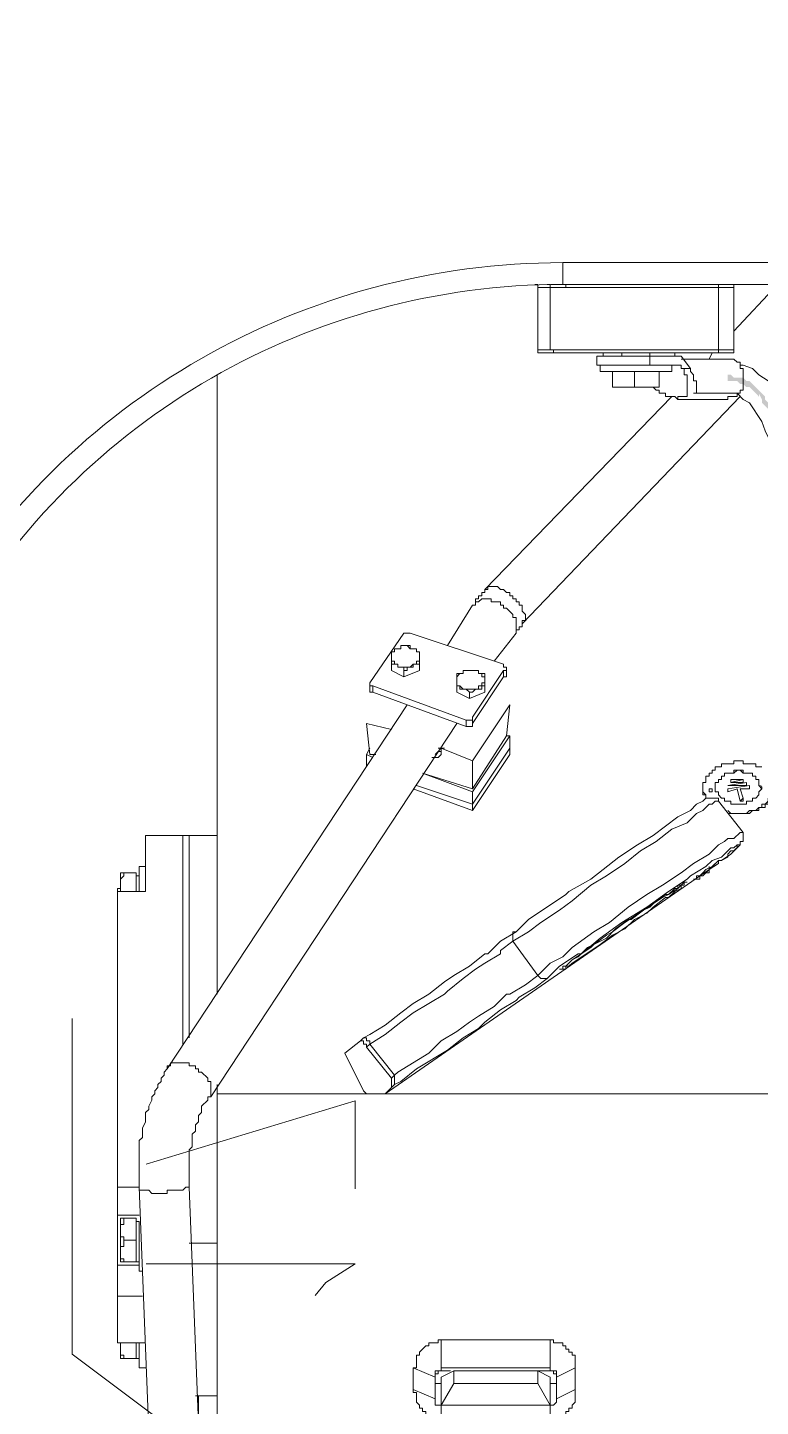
# Model space of a CAD drawing. Header units: millimetres. Extents: x 25083 to 52777, y 24772 to 45779.
# Drawn here: x 49022.2 to 49109.6, y 36173.7 to 36338.2 of the extents above; entities that cross this region are included whole.
import ezdxf

# ---------------------------------------------------------------- set-up
doc = ezdxf.new("R2010")
doc.units = ezdxf.units.MM
doc.layers.add('小车', color=7, linetype='Continuous')
doc.styles.get("Standard").update_dxf_attribs({"font": ''})
doc.styles.add('标准', font='', dxfattribs={"width": 0.667})
doc.styles.get('Standard').set_extended_font_data('SimSun')
doc.styles.get('标准').set_extended_font_data('FangSong_GB2312')
doc.dimstyles.new('15', dxfattribs={"dimtxt": 15, "dimasz": 10, "dimexe": 2, "dimexo": 1, "dimgap": 1, "dimtad": 1, "dimdsep": 46, "dimtxsty": 'Standard', "dimcen": 2.5, "dimadec": 0, "dimazin": 0, "dimtfac": 1, "dimtmove": 2, "dimatfit": 3, "dimfxl": 1, "dimtolj": 1, "dimarcsym": 0})
doc.dimstyles.new('标准', dxfattribs={"dimtxt": 35, "dimasz": 4, "dimexe": 2, "dimexo": 0, "dimtad": 1, "dimdec": 1, "dimzin": 9, "dimdsep": 46, "dimtxsty": '标准', "dimcen": 0, "dimdle": 6, "dimazin": 2, "dimtfac": 1, "dimtdec": 1, "dimtmove": 0, "dimatfit": 3, "dimfxl": 1, "dimtolj": 1, "dimtzin": 0, "dimarcsym": 0})

# ---------------------------------------------------------------- blocks, each defined once
blk = doc.blocks.new('zw$D2F4')
h = blk.add_hatch(color=7)
edge = h.paths.add_edge_path(flags=0)
edge.add_spline(control_points=[(215.76, 415.55), (215.76, 415.55), (216.87, 415.55), (216.87, 415.55), (216.87, 415.55), (217.25, 415.18), (217.25, 415.18), (217.25, 415.18), (217.62, 415.18), (217.62, 415.18), (217.62, 415.18), (217.99, 414.81), (217.99, 414.81), (217.99, 414.81), (218.36, 414.81), (218.36, 414.81), (218.36, 414.81), (219.47, 413.69), (219.47, 413.69), (219.47, 413.69), (219.47, 414.07), (219.47, 414.07), (219.47, 414.07), (219.84, 413.32), (219.84, 413.32), (219.84, 413.32), (219.84, 412.95), (219.84, 412.95), (219.84, 412.95), (219.84, 412.95), (219.84, 412.95), (219.84, 412.95), (220.59, 412.21), (220.59, 412.21), (220.59, 412.21), (220.96, 411.47), (220.96, 411.47), (220.96, 411.47), (221.33, 411.09), (221.33, 411.09), (221.33, 411.09), (221.7, 410.35), (221.7, 410.35), (221.7, 410.35), (221.7, 409.61), (221.7, 409.61), (221.7, 409.61), (222.07, 408.87), (222.07, 408.87), (222.07, 408.87), (222.07, 409.24), (222.07, 409.24), (222.07, 409.24), (222.44, 408.49), (222.44, 408.49), (222.44, 408.49), (222.82, 408.87), (222.82, 408.87), (222.82, 408.87), (222.44, 409.24), (222.44, 409.24), (222.44, 409.24), (222.44, 409.98), (222.44, 409.98), (222.44, 409.98), (222.07, 410.72), (222.07, 410.72), (222.07, 410.72), (221.7, 411.09), (221.7, 411.09), (221.7, 411.09), (220.96, 412.58), (220.96, 412.58), (220.96, 412.58), (220.22, 413.32), (220.22, 413.32), (220.22, 413.32), (220.22, 413.69), (220.22, 413.69), (220.22, 413.69), (218.36, 415.55), (218.36, 415.55), (218.36, 415.55), (217.99, 415.55), (217.99, 415.55), (217.99, 415.55), (217.62, 415.92), (217.62, 415.92), (217.62, 415.92), (216.5, 415.92), (216.5, 415.92), (216.5, 415.92), (216.13, 416.29), (216.13, 416.29), (216.13, 416.29), (215.76, 416.29), (215.76, 416.29), (215.76, 416.29), (215.76, 415.55), (215.76, 415.55), (215.76, 415.55), (215.76, 415.55), (215.76, 415.55)], knot_values=[0, 0, 0, 0, 1, 1, 1, 2, 2, 2, 3, 3, 3, 4, 4, 4, 5, 5, 5, 6, 6, 6, 7, 7, 7, 8, 8, 8, 9, 9, 9, 10, 10, 10, 11, 11, 11, 12, 12, 12, 13, 13, 13, 14, 14, 14, 15, 15, 15, 16, 16, 16, 17, 17, 17, 18, 18, 18, 19, 19, 19, 20, 20, 20, 21, 21, 21, 22, 22, 22, 23, 23, 23, 24, 24, 24, 25, 25, 25, 26, 26, 26, 27, 27, 27, 28, 28, 28, 29, 29, 29, 30, 30, 30, 31, 31, 31, 32, 32, 32, 33, 33, 33, 34, 34, 34, 34], degree=3, periodic=0)
edge = h.paths.add_edge_path(flags=0)
edge.add_spline(control_points=[(223.93, 398.1), (223.93, 398.1), (223.93, 387.7), (223.93, 387.7), (223.93, 387.7), (223.56, 387.33), (223.56, 387.33), (223.56, 387.33), (223.56, 379.53), (223.56, 379.53), (223.56, 379.53), (223.93, 379.53), (223.93, 379.53), (223.93, 379.53), (223.93, 383.61), (223.93, 383.61), (223.93, 383.61), (224.3, 385.1), (224.3, 385.1), (224.3, 385.1), (224.3, 398.1), (224.3, 398.1), (224.3, 398.1), (223.93, 398.1), (223.93, 398.1), (223.93, 398.1), (223.93, 398.1), (223.93, 398.1)], knot_values=[0, 0, 0, 0, 1, 1, 1, 2, 2, 2, 3, 3, 3, 4, 4, 4, 5, 5, 5, 6, 6, 6, 7, 7, 7, 8, 8, 8, 9, 9, 9, 9], degree=3, periodic=0)
at = {"color": 7, "lineweight": 5}
for points in [[(860.07, 429.66), (196.08, 429.66)], [(196.08, 427.06), (196.08, 429.66)], [(192.74, 427.06), (193.11, 427.06), (193.11, 426.69)], [(192.74, 427.06), (193.11, 427.06), (193.11, 426.69)], [(193.11, 421.49), (193.11, 427.06)], [(193.11, 427.06), (193.11, 421.49)], [(194.59, 426.69), (193.11, 426.69)], [(194.59, 426.69), (193.11, 426.69)], [(194.59, 426.69), (194.59, 427.06), (194.22, 427.06)], [(194.59, 426.69), (194.59, 419.26)], [(196.08, 427.06), (860.07, 427.06)], [(196.08, 427.06), (196.45, 427.06), (196.45, 426.69)], [(196.45, 426.69), (216.5, 426.69)], [(214.65, 426.69), (214.65, 427.06), (215.39, 427.06)], [(214.65, 419.26), (214.65, 426.69)], [(221.7, 427.06), (216.5, 421.49)], [(216.5, 426.69), (216.5, 427.06), (216.87, 427.06)], [(216.5, 427.06), (216.5, 421.49)], [(216.5, 427.06), (216.5, 421.49)], [(216.5, 427.06), (216.5, 426.69)], [(193.11, 421.49), (193.11, 419.26)], [(193.11, 421.49), (193.11, 419.26)], [(216.5, 419.26), (216.5, 421.49)], [(216.5, 419.26), (216.5, 421.49)], [(216.5, 419.26), (193.11, 419.26)], [(193.11, 419.26), (193.11, 418.89), (193.48, 418.89)], [(193.48, 418.89), (193.11, 418.89), (193.11, 419.26)], [(215.76, 418.89), (193.48, 418.89)], [(194.59, 419.26), (194.96, 419.26), (194.96, 418.89), (195.33, 418.89)], [(206.48, 418.52), (200.16, 418.52)], [(200.16, 418.52), (200.16, 417.41)], [(200.91, 418.89), (200.91, 418.52)], [(203.13, 418.89), (203.13, 418.52)], [(206.48, 418.89), (206.48, 418.52)], [(206.48, 418.52), (210.19, 418.52)], [(206.48, 418.52), (206.48, 417.41)], [(209.45, 418.89), (209.45, 418.52)], [(210.19, 418.52), (211.3, 417.04)], [(210.19, 418.15), (215.76, 418.15)], [(213.9, 418.89), (213.53, 418.15)], [(214.27, 418.89), (214.65, 418.89), (214.65, 419.26)], [(215.76, 418.89), (216.5, 418.89), (216.5, 419.26)], [(215.76, 418.15), (216.5, 418.15), (216.87, 417.78), (217.25, 417.78), (217.25, 417.41), (217.25, 417.04), (217.62, 417.04), (217.62, 414.44), (217.25, 414.44), (217.25, 414.07)], [(216.5, 419.26), (216.5, 418.89), (216.13, 418.89)], [(154.86, 416.29), (154.86, 342.39)], [(200.16, 417.41), (206.48, 417.41)], [(200.53, 417.41), (200.53, 416.66)], [(209.08, 416.66), (200.53, 416.66)], [(202.02, 416.66), (202.02, 414.81)], [(204.62, 417.41), (209.08, 417.41)], [(204.62, 416.66), (204.62, 414.81)], [(207.59, 414.81), (207.59, 416.66)], [(209.08, 417.41), (210.19, 417.41)], [(210.19, 417.41), (209.08, 417.41)], [(209.08, 417.41), (209.08, 416.66)], [(210.19, 417.04), (210.56, 417.04), (210.56, 416.29), (210.93, 416.29), (210.93, 414.81), (210.93, 414.44), (210.93, 413.69), (209.82, 413.69), (209.82, 413.32)], [(210.19, 417.04), (210.19, 417.41)], [(210.19, 417.04), (211.3, 417.04)], [(211.3, 417.04), (211.3, 416.66), (211.67, 416.29), (211.67, 415.55), (212.05, 415.55), (212.05, 414.81), (212.05, 414.07), (211.67, 414.07)], [(225.41, 379.53), (225.41, 385.84), (225.79, 388.44), (225.79, 399.21), (225.41, 401.81), (225.41, 404.04), (225.04, 405.9), (224.67, 408.12), (223.19, 411.09), (222.82, 412.58), (222.07, 413.69), (221.33, 414.44), (220.59, 415.55), (219.47, 416.29), (218.73, 417.04), (217.62, 417.41), (217.25, 417.41)], [(207.59, 414.81), (202.02, 414.81)], [(203.5, 414.81), (202.02, 414.81)], [(204.62, 414.81), (203.5, 414.81)], [(206.1, 414.81), (204.62, 414.81)], [(207.59, 414.81), (206.1, 414.81)], [(209.82, 413.32), (209.45, 413.69), (208.33, 413.69), (208.33, 414.07), (207.59, 414.07), (207.59, 414.44), (207.22, 414.44), (206.85, 414.81)], [(209.08, 413.69), (186.79, 390.67)], [(217.25, 413.69), (191.25, 386.58)], [(209.82, 413.32), (215.76, 413.32)], [(211.67, 414.07), (217.25, 414.07)], [(217.25, 414.07), (216.87, 414.07), (216.87, 413.69), (215.76, 413.69), (215.76, 413.32)], [(216.87, 414.07), (217.62, 413.32), (218.36, 412.95), (219.84, 410.72), (220.22, 409.61), (220.96, 408.12), (221.33, 406.27), (222.07, 404.04), (222.07, 401.81), (222.44, 399.21), (222.44, 387.33), (222.07, 384.36), (222.07, 379.53)], [(186.79, 390.67), (186.79, 390.3), (186.42, 390.3), (186.42, 389.93), (186.05, 389.93), (186.05, 389.56), (185.68, 389.56), (185.68, 388.81), (185.31, 388.81)], [(187.16, 391.04), (187.16, 390.67), (186.79, 390.67)], [(191.25, 386.58), (191.25, 386.96), (191.62, 386.96), (191.62, 387.7), (191.25, 388.07), (191.25, 388.44), (191.25, 388.81), (190.88, 388.81), (190.88, 389.18), (190.51, 389.18), (190.51, 389.56), (190.14, 389.56), (190.14, 389.93), (189.76, 389.93), (189.76, 390.3), (189.39, 390.3), (189.02, 390.67), (188.65, 390.67), (188.28, 391.04), (187.16, 391.04)], [(185.31, 388.81), (182.34, 383.99)], [(186.05, 389.18), (185.68, 389.18), (185.68, 388.81), (185.31, 388.81)], [(190.51, 385.47), (190.51, 387.33), (190.14, 387.33), (190.14, 387.7), (189.39, 388.44), (189.02, 388.44), (189.02, 388.81), (188.65, 388.81), (188.65, 389.18), (187.54, 389.18), (187.54, 389.56), (186.42, 389.56), (186.05, 389.18)], [(191.25, 386.58), (191.25, 386.21), (190.88, 386.21), (190.88, 385.84), (190.51, 385.84), (190.51, 385.47)], [(177.14, 385.47), (173.05, 379.53)], [(177.88, 385.47), (177.14, 385.47)], [(189.02, 381.76), (177.88, 385.47)], [(190.51, 385.47), (187.91, 382.13)], [(176.4, 383.61), (176.02, 383.61), (176.02, 383.24), (175.65, 383.24)], [(175.65, 382.5), (175.65, 383.24), (176.02, 383.24), (176.02, 383.61), (176.4, 383.61)], [(175.65, 381.01), (175.65, 383.24)], [(177.14, 383.99), (176.77, 383.99), (176.77, 383.61), (176.4, 383.61)], [(178.25, 383.61), (177.88, 383.61), (177.51, 383.99), (176.77, 383.99), (176.77, 383.61), (176.4, 383.61)], [(178.25, 383.61), (177.88, 383.61), (177.88, 383.99), (177.14, 383.99)], [(179, 383.24), (178.62, 383.24), (178.62, 383.61), (178.25, 383.61)], [(179, 382.5), (179, 383.24), (178.62, 383.24), (178.62, 383.61), (178.25, 383.61)], [(179, 381.01), (179, 383.24)], [(176.4, 381.76), (176.02, 381.76), (176.02, 382.13), (175.65, 382.13), (175.65, 382.5)], [(175.65, 381.76), (176.4, 381.76)], [(176.4, 381.76), (176.4, 381.39), (177.14, 381.39), (177.14, 381.01)], [(176.4, 381.76), (176.4, 381.39), (178.25, 381.39), (178.25, 381.76)], [(177.14, 381.01), (177.51, 381.01), (177.51, 381.39), (177.88, 381.39), (178.25, 381.76)], [(178.25, 381.76), (178.62, 381.76), (178.62, 382.13), (179, 382.13), (179, 382.5)], [(178.25, 381.76), (179, 381.76)], [(189.39, 381.39), (189.02, 381.39), (189.02, 381.76)], [(175.65, 381.01), (177.14, 380.27)], [(177.14, 380.27), (179, 381.01)], [(177.14, 380.27), (177.14, 381.01)], [(184.19, 381.01), (184.19, 380.64), (183.45, 380.64)], [(183.45, 379.9), (183.45, 380.27), (183.82, 380.64), (184.19, 380.64), (184.19, 381.01)], [(183.45, 378.41), (183.45, 380.64)], [(184.94, 381.01), (184.19, 381.01)], [(186.05, 381.01), (184.19, 381.01)], [(186.05, 381.01), (184.94, 381.01)], [(185.31, 375.44), (189.02, 381.01)], [(185.31, 374.7), (189.02, 380.27)], [(186.79, 380.64), (186.05, 380.64), (186.05, 381.01)], [(186.79, 379.9), (186.79, 380.27), (186.42, 380.27), (186.42, 380.64), (186.05, 380.64), (186.05, 381.01)], [(186.79, 378.41), (186.79, 380.64)], [(189.02, 381.01), (189.39, 381.01), (189.39, 381.39)], [(189.02, 380.27), (189.02, 381.01)], [(189.02, 380.27), (189.39, 380.27), (189.39, 380.64)], [(189.39, 380.64), (189.39, 381.39)], [(173.05, 378.79), (173.05, 379.53)], [(173.05, 379.53), (173.05, 379.16), (173.42, 379.16)], [(173.05, 378.79), (173.05, 378.41), (173.42, 378.41)], [(173.42, 379.16), (184.57, 375.07)], [(173.42, 378.41), (173.42, 379.16)], [(173.42, 378.41), (184.57, 374.33)], [(184.19, 378.79), (183.82, 379.16), (183.45, 379.16), (183.45, 379.53), (183.45, 379.9)], [(183.45, 379.16), (183.82, 379.16), (183.82, 378.79), (184.19, 378.79)], [(183.45, 378.41), (184.94, 377.67)], [(184.19, 378.79), (184.57, 378.79), (184.94, 378.41)], [(184.19, 378.79), (186.05, 378.79)], [(184.94, 378.41), (185.31, 378.41), (185.68, 378.79), (186.05, 378.79)], [(184.94, 377.67), (186.79, 378.41)], [(184.94, 377.67), (184.94, 378.41)], [(186.05, 378.79), (186.05, 379.16), (186.42, 379.16), (186.42, 379.53), (186.79, 379.53), (186.79, 379.9)], [(186.05, 378.79), (186.42, 378.79), (186.42, 379.16), (186.79, 379.16)], [(177.51, 376.93), (148.91, 333.48)], [(189.76, 376.93), (185.31, 370.24)], [(189.39, 373.22), (189.76, 376.93)], [(184.57, 375.07), (185.31, 375.07), (185.31, 375.44)], [(184.57, 374.33), (184.57, 375.07)], [(185.31, 374.7), (185.31, 375.44)], [(183.45, 374.7), (154.11, 330.14)], [(172.68, 374.7), (173.05, 370.99)], [(175.65, 373.96), (172.68, 374.7)], [(184.57, 374.33), (185.31, 374.33), (185.31, 374.7)], [(173.05, 371.73), (172.68, 370.99)], [(181.59, 371.73), (181.22, 371.73)], [(185.31, 370.24), (181.59, 371.73)], [(181.97, 371.73), (181.59, 371.73)], [(181.59, 371.73), (181.59, 370.99)], [(185.31, 366.53), (189.76, 373.22)], [(189.39, 373.22), (185.31, 366.9)], [(185.31, 365.05), (189.76, 371.73)], [(189.76, 371.73), (185.31, 365.05)], [(189.76, 373.22), (189.39, 373.22)], [(189.76, 370.99), (189.76, 373.22)], [(172.68, 370.99), (173.42, 370.62)], [(172.68, 369.5), (172.68, 370.99)], [(173.05, 370.99), (173.8, 370.99)], [(181.59, 370.99), (181.22, 370.62), (180.48, 370.62)], [(180.85, 370.99), (181.22, 371.36), (181.59, 371.36)], [(181.22, 371.36), (181.59, 371.36)], [(189.76, 370.99), (185.31, 364.3)], [(185.31, 366.9), (185.31, 370.24)], [(219.84, 369.5), (219.1, 369.5), (219.1, 369.87), (218.36, 369.87), (217.62, 369.87), (217.62, 370.24), (216.5, 370.24), (216.5, 369.87), (215.02, 369.87), (215.02, 369.5), (214.27, 369.5), (214.27, 369.13), (213.9, 369.13), (213.9, 368.76), (213.53, 368.76), (213.53, 368.39), (213.16, 368.39), (213.16, 367.65), (212.79, 367.65), (212.79, 366.9)], [(179.37, 368.76), (185.31, 366.53)], [(179.37, 368.76), (185.31, 366.9)], [(219.47, 367.27), (219.47, 368.02), (219.1, 368.02), (219.1, 368.39), (218.73, 368.39), (218.73, 368.76), (217.99, 368.76), (217.62, 368.76), (217.25, 369.13), (216.87, 369.13), (216.5, 368.76), (215.39, 368.76), (215.39, 368.39), (215.02, 368.39), (215.02, 368.02), (214.65, 368.02), (214.65, 367.65), (214.27, 367.65), (214.27, 366.9)], [(214.27, 366.9), (214.27, 367.65), (214.65, 367.65), (214.65, 368.02), (215.02, 368.02), (215.02, 368.39), (215.39, 368.39), (215.39, 368.76), (215.76, 368.76), (216.5, 368.76), (216.5, 369.13), (217.62, 369.13), (217.62, 368.76), (218.73, 368.76), (218.73, 368.39), (219.1, 368.39), (219.1, 368.02), (219.47, 368.02), (219.47, 367.27)], [(178.25, 366.9), (185.31, 364.3)], [(178.62, 367.27), (185.31, 365.05)], [(185.31, 365.05), (178.62, 367.27)], [(213.9, 366.53), (213.9, 366.9), (213.53, 366.9), (213.53, 366.53)], [(219.84, 366.9), (219.47, 366.53), (219.47, 366.16), (219.1, 365.79), (218.73, 365.79), (218.73, 365.42), (218.36, 365.42), (217.99, 365.42), (217.99, 365.05), (216.13, 365.05), (216.13, 365.42), (215.39, 365.42), (215.39, 365.79), (215.02, 365.79), (214.65, 366.16), (214.65, 366.53), (214.27, 366.53), (214.27, 366.9)], [(215.76, 367.27), (217.99, 367.65)], [(215.76, 366.9), (218.36, 367.27)], [(216.13, 367.27), (215.76, 367.27)], [(216.13, 367.27), (215.76, 367.27)], [(216.87, 366.9), (215.76, 366.53)], [(216.87, 366.9), (215.76, 366.53)], [(215.76, 366.53), (215.76, 366.9)], [(215.76, 366.53), (215.76, 366.9)], [(221.33, 366.9), (221.33, 366.53), (220.96, 366.53), (220.96, 365.79), (220.59, 365.42), (220.59, 365.05), (220.22, 365.05), (220.22, 364.67), (219.84, 364.67), (219.47, 364.67), (219.47, 364.3), (218.73, 364.3), (218.36, 363.93), (215.76, 363.93)], [(215.76, 364.3), (216.13, 363.93), (217.99, 363.93), (218.36, 364.3), (219.1, 364.3), (219.47, 364.67), (219.84, 364.67), (219.84, 365.05), (220.22, 365.05), (220.59, 365.42), (220.59, 365.79), (220.96, 365.79), (220.96, 366.53), (221.33, 366.53), (221.33, 366.9)], [(217.62, 368.02), (216.13, 367.65)], [(216.13, 368.02), (217.62, 368.02)], [(216.13, 367.65), (216.13, 368.02)], [(216.13, 367.65), (216.13, 368.02)], [(217.62, 367.65), (216.13, 367.65)], [(217.99, 367.27), (216.13, 367.27)], [(217.99, 367.27), (216.13, 367.27)], [(217.25, 365.42), (216.87, 366.9)], [(217.25, 365.42), (216.87, 366.9)], [(218.36, 366.9), (217.25, 366.9)], [(218.36, 366.9), (217.25, 366.9)], [(217.25, 366.9), (217.62, 365.79)], [(217.62, 368.02), (217.62, 367.65)], [(217.99, 367.65), (217.99, 367.27)], [(218.36, 367.27), (218.36, 366.9)], [(219.47, 367.27), (219.84, 366.9)], [(185.31, 364.3), (185.31, 366.53)], [(214.65, 365.42), (214.27, 365.42), (213.9, 365.05), (213.53, 365.05), (212.79, 364.3), (212.05, 363.93), (210.93, 362.82), (209.08, 362.08), (207.22, 360.59), (205.36, 359.48), (203.5, 357.99), (201.28, 356.5), (199.42, 355.39), (197.19, 353.53), (195.71, 352.42), (193.48, 350.93), (191.99, 349.82), (190.14, 348.71)], [(214.65, 365.42), (214.65, 365.79), (213.16, 365.79), (212.79, 365.42), (212.05, 365.05), (211.3, 364.3), (209.82, 363.56), (206.85, 361.33), (204.99, 360.22), (202.76, 358.73), (200.91, 357.25), (199.42, 356.13), (196.82, 354.65), (196.45, 354.28), (191.99, 351.31), (190.51, 349.82)], [(213.16, 365.79), (213.16, 366.16), (212.79, 366.16), (212.79, 366.53)], [(212.79, 366.53), (213.16, 366.16), (213.16, 365.79)], [(213.9, 366.53), (213.53, 366.53)], [(213.53, 366.53), (213.9, 366.53)], [(214.65, 365.42), (217.62, 361.7)], [(217.62, 365.79), (217.25, 365.42)], [(217.62, 365.42), (217.25, 365.42)], [(217.62, 365.79), (217.62, 365.42)], [(146.32, 361.33), (154.86, 361.33)], [(146.32, 361.33), (146.32, 354.65)], [(150.77, 361.33), (150.77, 336.45)], [(151.51, 361.33), (151.51, 337.19)], [(193.11, 344.62), (194.59, 346.11), (196.08, 346.85), (197.19, 347.96), (199.79, 349.82), (201.65, 350.93), (203.88, 352.79), (206.1, 354.28), (207.96, 355.39), (210.19, 356.88), (211.67, 357.99), (213.53, 359.1), (214.65, 360.22), (215.39, 360.59), (215.76, 360.96), (216.5, 360.96), (217.25, 361.7), (217.62, 361.7)], [(194.22, 344.25), (195.71, 345.74), (197.93, 347.22), (198.31, 347.22), (200.53, 349.08), (203.13, 350.93), (206.1, 352.79), (208.7, 354.65), (210.93, 356.13), (211.3, 356.5), (213.16, 357.62), (213.9, 358.36), (215.02, 358.73), (216.13, 359.85), (216.5, 359.85), (216.87, 360.22), (217.25, 360.22), (216.87, 360.22), (216.87, 359.85), (216.13, 359.1), (215.02, 358.36), (214.65, 358.36), (213.16, 356.88), (212.79, 356.88)], [(212.79, 356.88), (213.16, 357.25), (213.9, 357.62), (214.65, 358.36), (215.02, 358.36), (215.76, 358.73), (215.76, 359.1), (216.13, 359.48), (216.5, 359.48), (217.25, 360.22), (217.25, 360.59), (217.62, 360.59), (217.62, 360.96), (217.62, 361.7)], [(146.32, 357.62), (145.57, 357.62)], [(145.57, 354.65), (145.57, 357.62)], [(174.91, 330.51), (213.53, 357.25)], [(211.67, 356.13), (212.42, 356.13), (212.42, 356.5), (212.79, 356.5), (213.16, 356.88), (213.53, 356.88), (213.53, 357.25)], [(213.53, 357.25), (214.65, 357.99)], [(213.53, 357.25), (214.65, 357.99)], [(213.53, 357.25), (213.53, 357.62)], [(214.65, 357.99), (214.65, 358.36)], [(145.2, 356.88), (143.34, 356.88)], [(143.34, 354.65), (143.34, 356.88)], [(143.34, 355.39), (143.34, 356.13), (143.72, 356.5), (143.72, 356.88)], [(143.72, 354.65), (143.34, 354.65), (143.34, 355.39)], [(145.2, 354.65), (145.2, 356.88)], [(145.57, 356.5), (145.2, 356.5)], [(210.56, 355.76), (209.82, 355.02), (209.45, 355.02), (208.7, 354.28), (207.96, 353.91), (203.5, 350.93), (202.02, 349.82), (201.28, 349.45), (199.79, 348.33), (199.05, 347.96), (197.93, 346.85), (197.19, 346.48), (196.45, 345.74)], [(210.56, 355.76), (210.19, 355.39), (209.82, 355.39), (209.82, 355.02), (208.7, 354.28), (208.33, 354.28), (207.22, 353.53), (206.48, 352.79), (205.73, 352.42), (204.25, 351.31), (203.88, 351.31), (202.39, 350.19), (201.28, 349.08), (199.79, 348.33), (199.42, 347.96), (197.19, 346.48), (196.45, 345.74)], [(210.19, 355.02), (210.19, 355.39), (210.56, 355.39), (210.56, 355.76), (210.93, 355.76)], [(210.93, 355.76), (210.56, 355.76)], [(212.79, 356.88), (212.42, 356.5), (212.05, 356.5), (212.05, 356.13), (211.67, 356.13)], [(212.79, 356.88), (212.42, 356.5), (212.05, 356.5), (212.05, 356.13), (211.67, 356.13)], [(143.34, 355.02), (142.97, 355.02)], [(142.97, 300.8), (142.97, 355.02)], [(146.32, 354.65), (142.97, 354.65)], [(195.71, 345.36), (196.45, 345.36), (196.45, 345.74), (196.82, 345.74), (197.19, 346.11), (200.53, 348.33), (202.02, 349.45), (203.5, 350.19), (204.62, 351.31), (206.1, 352.05), (206.85, 352.79), (208.33, 353.91), (208.7, 353.91), (209.45, 354.65), (210.19, 355.02)], [(172.31, 337.19), (173.05, 337.57), (174.91, 338.68), (176.77, 340.16), (178.25, 341.28), (180.11, 342.39), (181.97, 343.88), (183.08, 344.62), (184.94, 345.74), (186.79, 347.22), (187.16, 347.22), (188.65, 348.71), (190.51, 349.82)], [(190.14, 348.71), (188.65, 347.59), (188.65, 347.22), (186.79, 346.11), (185.68, 345.36), (184.19, 344.25), (182.34, 342.76), (181.97, 342.39), (178.25, 340.16), (176.77, 339.05), (174.91, 337.57), (173.05, 336.45)], [(190.51, 349.82), (190.14, 349.82), (190.14, 349.08), (190.14, 348.71)], [(193.11, 344.62), (190.14, 348.71)], [(196.45, 345.74), (196.08, 345.74), (196.08, 345.36), (195.71, 345.36)], [(196.45, 345.74), (196.08, 345.74), (196.08, 345.36), (195.71, 345.36)], [(176.02, 332.74), (176.4, 333.11), (180.11, 335.34), (181.59, 336.82), (183.45, 337.94), (184.94, 339.05), (186.05, 339.79), (187.91, 340.91), (189.39, 342.39), (189.76, 342.39), (191.62, 343.51), (193.11, 344.62)], [(176.02, 331.62), (176.77, 331.99), (178.62, 333.48), (182.34, 335.71), (184.19, 337.19), (186.05, 338.31), (186.79, 339.05), (188.65, 340.54), (190.51, 341.65), (190.88, 342.02), (192.74, 343.14), (194.22, 344.25)], [(194.22, 344.25), (193.48, 344.25), (193.11, 344.62)], [(171.94, 336.82), (172.31, 337.19)], [(172.31, 337.19), (172.68, 337.19), (172.68, 336.82), (173.05, 336.82), (173.05, 336.45)], [(171.94, 336.82), (170.08, 335.34)], [(171.94, 336.82), (172.31, 336.82), (172.31, 336.45), (172.68, 336.45), (172.68, 336.08)], [(173.05, 336.45), (172.68, 336.08)], [(175.65, 332.37), (172.68, 336.08)], [(176.02, 332.74), (173.05, 336.45)], [(149.29, 334.22), (149.29, 333.85), (148.91, 333.85), (148.91, 333.48)], [(154.11, 330.14), (154.11, 331.99), (153.74, 331.99), (153.74, 332.37), (153, 333.11), (152.63, 333.11), (152.63, 333.48), (152.26, 333.48), (152.26, 333.85), (151.51, 333.85), (151.51, 334.22), (149.29, 334.22)], [(170.08, 335.34), (172.31, 330.88)], [(148.91, 333.48), (148.54, 333.11), (148.54, 332.74), (148.17, 332.37), (148.17, 331.99), (147.8, 331.62), (147.8, 331.25), (147.43, 330.88), (147.43, 330.51), (147.06, 330.14), (147.06, 329.77), (146.69, 329.02), (146.69, 328.65), (146.32, 328.28), (146.32, 327.17), (145.94, 326.42), (145.94, 325.31), (145.57, 324.94), (145.57, 321.97), (145.57, 321.23), (145.57, 319.37)], [(175.65, 332.37), (176.02, 332.74)], [(175.65, 332.37), (175.65, 331.25)], [(176.02, 331.62), (176.02, 332.37), (176.02, 332.74)], [(154.86, 330.51), (154.86, 331.62)], [(172.31, 330.88), (172.68, 330.51)], [(175.65, 331.25), (174.91, 330.51)], [(175.65, 331.25), (176.02, 331.62)], [(154.11, 330.14), (153.74, 330.14), (153.74, 329.77), (153, 329.02), (153, 328.28), (152.63, 327.91), (152.63, 327.17), (152.26, 326.8), (152.26, 326.05), (151.89, 325.68), (151.89, 324.2), (151.51, 323.83), (151.51, 321.6), (151.51, 321.23), (151.51, 319.37)], [(220.59, 330.51), (154.86, 330.51)], [(154.86, 330.51), (154.86, 265.89)], [(174.91, 330.51), (172.68, 330.51)], [(151.51, 321.23), (151.51, 319.37)], [(145.57, 319.37), (142.97, 319.37)], [(145.57, 319.37), (147.8, 262.92)], [(145.94, 319), (145.57, 319), (145.57, 319.37)], [(151.51, 319.37), (151.14, 319.37), (150.77, 319), (148.91, 319), (148.91, 318.63), (147.06, 318.63), (146.69, 319), (145.94, 319)], [(151.51, 319.37), (153.74, 262.92)], [(142.97, 316.03), (145.57, 316.03)], [(145.2, 315.66), (143.34, 315.66)], [(143.34, 310.46), (143.34, 315.66)], [(143.34, 314.17), (143.34, 314.91), (143.72, 314.91), (143.72, 315.66)], [(143.72, 313.06), (143.72, 313.43), (143.34, 313.43), (143.34, 314.17)], [(145.2, 310.46), (145.2, 315.66)], [(145.57, 315.28), (145.2, 315.28)], [(145.57, 309.34), (145.57, 315.28)], [(143.34, 311.57), (143.34, 312.31), (143.72, 312.31), (143.72, 313.06)], [(145.2, 313.06), (143.72, 313.06)], [(151.51, 312.68), (154.86, 312.68)], [(143.72, 310.46), (143.72, 310.83), (143.34, 310.83), (143.34, 311.57)], [(145.57, 310.08), (142.97, 310.08)], [(145.2, 310.46), (143.34, 310.46)], [(145.57, 310.46), (145.2, 310.46)], [(145.57, 309.34), (145.94, 309.34)], [(145.94, 306.37), (142.97, 306.37)], [(178.25, 297.83), (178.62, 297.83), (178.62, 299.32), (179, 299.32), (179, 299.69), (179.37, 300.06), (179.74, 300.43), (180.11, 300.43), (180.11, 300.8), (181.22, 300.8), (181.22, 301.17), (181.59, 301.17)], [(181.59, 301.17), (194.59, 301.17)], [(181.59, 297.46), (181.59, 301.17)], [(194.59, 297.46), (194.59, 301.17)], [(194.59, 301.17), (194.96, 301.17), (194.96, 300.8), (196.08, 300.8), (196.08, 300.43), (196.45, 300.43), (196.45, 300.06), (196.82, 300.06), (196.82, 299.69), (197.19, 299.69), (197.19, 299.32), (197.56, 299.32), (197.56, 297.83)], [(146.32, 300.8), (142.97, 300.8)], [(143.34, 298.94), (143.34, 300.8)], [(143.34, 300.06), (143.34, 300.8)], [(143.72, 298.94), (143.72, 299.32), (143.34, 299.32), (143.34, 300.06)], [(145.2, 298.94), (145.2, 300.8)], [(145.57, 300.8), (145.57, 297.83)], [(145.2, 298.94), (143.34, 298.94)], [(145.57, 298.94), (145.2, 298.94)], [(146.32, 297.83), (145.57, 297.83)], [(178.25, 297.83), (180.85, 296.72)], [(178.25, 295.23), (178.25, 297.83)], [(180.85, 296.72), (180.85, 297.46), (181.22, 297.46), (181.59, 297.46), (181.59, 297.83)], [(181.59, 297.83), (194.59, 297.83)], [(194.59, 297.83), (194.59, 297.46), (195.33, 297.46), (195.33, 297.09), (195.33, 296.72)], [(197.56, 297.83), (195.33, 296.72)], [(197.56, 297.83), (197.56, 295.23)], [(180.85, 294.12), (180.85, 296.72)], [(183.08, 297.46), (181.59, 296.72)], [(181.59, 293.37), (181.59, 296.72)], [(183.08, 297.46), (193.11, 297.46)], [(183.08, 295.97), (183.08, 297.46)], [(194.59, 296.72), (193.11, 297.46)], [(193.11, 295.97), (193.11, 297.46)], [(194.59, 293.37), (194.59, 296.72)], [(195.33, 296.72), (195.33, 294.12)], [(152.26, 294.49), (154.86, 294.49)], [(152.63, 294.49), (152.63, 292.26)], [(178.25, 295.23), (180.85, 294.12)], [(181.59, 291.89), (180.48, 291.89), (180.11, 292.26), (179.74, 292.26), (179.74, 292.63), (179.37, 292.63), (179.37, 293), (179, 293), (179, 293.37), (178.62, 293.74), (178.62, 294.86), (178.25, 294.86), (178.25, 295.23)], [(180.85, 295.97), (181.59, 295.97)], [(181.59, 293.37), (183.08, 295.97)], [(193.11, 295.97), (183.08, 295.97)], [(193.11, 295.97), (194.59, 293.37)], [(194.59, 295.97), (195.33, 295.97)], [(197.56, 295.23), (197.56, 293.74), (197.19, 293.37), (197.19, 293), (196.82, 293), (196.82, 292.63), (196.45, 292.63), (196.45, 292.26), (195.71, 292.26), (195.71, 291.89), (194.59, 291.89)], [(197.56, 295.23), (195.33, 294.12)], [(181.59, 293.37), (180.85, 293.37), (180.85, 293.74), (180.85, 294.12)], [(194.59, 293.37), (181.59, 293.37)], [(194.59, 293.37), (181.59, 293.37)], [(181.59, 291.89), (181.59, 293.37)], [(195.33, 294.12), (195.33, 293.74), (194.96, 293.37), (194.59, 293.37)], [(194.59, 291.89), (194.59, 293.37)]]:
    blk.add_lwpolyline(points, dxfattribs=at)
at = {"color": 7, "lineweight": 0}
for points in [[(181.59, 297.46), (181.22, 297.46), (181.22, 297.09), (180.85, 297.09), (180.85, 296.72)], [(181.59, 297.46), (182.71, 297.46)], [(193.11, 297.46), (194.59, 297.46)], [(195.33, 296.72), (195.33, 297.09), (194.96, 297.09), (194.96, 297.46), (194.59, 297.46)]]:
    blk.add_lwpolyline(points, dxfattribs=at)
at = {"color": 7, "lineweight": 5}
for points in [[(196.08, 429.66), (165.25, 429.66), (136.66, 413.32), (121.43, 386.96)], [(196.08, 427.06), (166, 427.06), (138.52, 411.09), (123.66, 385.47)], [(192.74, 427.06), (192.74, 427.06), (192.74, 427.06), (192.74, 427.06)], [(192.74, 427.06), (192.74, 427.06), (192.74, 427.06), (192.74, 427.06)], [(193.11, 426.69), (193.11, 426.69), (193.11, 426.69), (193.11, 426.69)], [(194.22, 427.06), (194.22, 427.06), (194.22, 427.06), (194.22, 427.06)], [(194.59, 426.69), (195.33, 426.69), (195.71, 426.69), (196.45, 426.69)], [(216.5, 427.06), (216.5, 427.06), (216.5, 426.69), (216.5, 426.69)], [(216.87, 427.06), (216.5, 427.06), (216.5, 427.06), (216.5, 427.06)], [(216.87, 427.06), (216.87, 427.06), (216.87, 427.06), (216.87, 427.06)], [(193.48, 418.89), (193.48, 418.89), (193.48, 418.89), (193.48, 418.89)], [(193.48, 418.89), (193.48, 418.89), (193.48, 418.89), (193.48, 418.89)], [(193.48, 418.89), (193.48, 418.89), (193.48, 418.89), (193.48, 418.89)], [(215.76, 418.89), (215.76, 418.89), (216.13, 418.89), (216.13, 418.89)], [(215.76, 418.89), (215.76, 418.89), (215.76, 418.89), (215.76, 418.89)], [(216.13, 418.89), (216.13, 418.89), (216.13, 418.89), (216.13, 418.89)], [(212.79, 366.9), (212.79, 366.9), (212.79, 366.53), (212.79, 366.53)], [(212.79, 366.9), (212.79, 366.9), (212.79, 366.53), (212.79, 366.53)], [(212.79, 366.9), (212.79, 366.9), (212.79, 366.9), (212.79, 366.9)], [(214.27, 366.9), (214.27, 366.9), (214.27, 366.9), (214.27, 366.9)], [(214.27, 366.9), (214.27, 366.9), (214.27, 366.9), (214.27, 366.9)], [(219.84, 366.9), (219.84, 367.27), (219.84, 367.27), (219.47, 367.27)], [(212.79, 366.53), (212.79, 366.53), (212.79, 366.53), (212.79, 366.53)], [(212.79, 366.53), (212.79, 366.53), (212.79, 366.53), (212.79, 366.53)], [(213.53, 357.25), (213.53, 357.25), (213.53, 357.25), (213.53, 357.25)], [(211.67, 356.13), (211.67, 356.13), (211.67, 356.13), (211.67, 356.13)], [(211.67, 356.13), (211.67, 356.13), (211.67, 356.13), (211.67, 356.13)], [(195.71, 345.36), (195.71, 345.36), (195.71, 345.36), (195.71, 345.36)]]:
    blk.add_open_spline(points, degree=3, dxfattribs=at)
at = {"color": 7, "lineweight": 0}
for points in [[(180.85, 296.72), (180.85, 296.72), (180.85, 296.72), (180.85, 296.72)], [(180.85, 296.72), (180.85, 296.72), (180.85, 296.72), (180.85, 296.72)], [(195.33, 296.72), (195.33, 296.72), (195.33, 296.72), (195.33, 296.72)], [(195.33, 296.72), (195.33, 296.72), (195.33, 296.72), (195.33, 296.72)]]:
    blk.add_open_spline(points, degree=3, dxfattribs=at)
blk = doc.blocks.new('*D468')
at = {"layer": 'DEFPOINTS', "color": 0}
for p in [(36394.73, 116814.5), (36374.45, 116811.67), (36378.59, 116781.93)]:
    blk.add_point(p, dxfattribs=at)
at = {"layer": '小车', "color": 0, "lineweight": -2}
for p, q in [((36394.73, 116814.5), (36388.79, 116857.13)), ((36374.45, 116811.67), (36396.71, 116814.77)), ((36398.31, 116788.72), (36395.28, 116810.54)), ((36378.59, 116781.93), (36400.85, 116785.03))]:
    blk.add_line(p, q, dxfattribs=at)
at = {"layer": '小车', "color": 0}
for points in [[(36395.94, 116810.63), (36394.62, 116810.44), (36394.73, 116814.5)], [(36398.98, 116788.81), (36397.65, 116788.62), (36398.87, 116784.75)]]:
    blk.add_solid(points, dxfattribs=at)
at = {"layer": '小车', "color": 0, "insert": (36409.43, 116840.3), "char_height": 35, "attachment_point": 5, "rotation": 277.9254, "style": '标准'}
blk.add_mtext('\\A1;30', dxfattribs=at)
blk = doc.blocks.new('*D472')
at = {"layer": 'DEFPOINTS', "color": 0}
for p in [(36501.16, 116657.07), (36500.2, 116654.2), (36536.62, 116645.22)]:
    blk.add_point(p, dxfattribs=at)
at = {"layer": '小车', "color": 0, "linetype": 'Continuous', "lineweight": -2}
for p, q in [((36539.79, 116654.71), (36542.96, 116664.19)), ((36502.11, 116656.75), (36538.52, 116644.59)), ((36501.15, 116653.88), (36537.56, 116641.72)), ((36535.67, 116642.36), (36536.62, 116645.22)), ((36532.5, 116632.87), (36529.33, 116623.39))]:
    blk.add_line(p, q, dxfattribs=at)
at = {"layer": '小车', "color": 0}
for points in [[(36538.21, 116655.24), (36541.37, 116654.18), (36536.62, 116645.22)], [(36530.92, 116633.4), (36534.08, 116632.34), (36535.67, 116642.36)]]:
    blk.add_solid(points, dxfattribs=at)
at = {"layer": '小车', "color": 0, "insert": (36529.63, 116624.28), "char_height": 15, "attachment_point": 5, "rotation": 71.5322}
blk.add_mtext('\\A1;3.02', dxfattribs=at)
blk = doc.blocks.new('A$C1A4175F5')
at = {"layer": '小车', "color": 3, "lineweight": 0}
for points in [[(137.326, 466.992), (403.019, 112.548)], [(403.019, 112.548), (443.055, 112.548)]]:
    blk.add_lwpolyline(points, dxfattribs=at)
at = {"layer": '小车', "color": 4, "lineweight": 0}
for points in [[(410.018, 141.525), (411.558, 142.785), (413.798, 146.285), (413.798, 121.368)], [(425.697, 121.368), (433.256, 146.285), (422.757, 146.285)]]:
    blk.add_lwpolyline(points, dxfattribs=at)
at = {"layer": '小车'}
dim = blk.add_aligned_dim(p1=(410.909, 592.677), p2=(406.768, 622.421), distance=-20.472, dimstyle='标准', dxfattribs=at)
dim.commit()
dim.dimension.update_dxf_attribs({"geometry": '*D468', "text_midpoint": (441.753, 651.042), "insert": (-35967.681, -116189.253)})
dim = blk.add_linear_dim(base=(568.944, 455.969), p1=(532.523, 464.947), p2=(533.48, 467.813), angle=71.53216, dimstyle='15', override={"dimfxl": 0.18}, dxfattribs=at)
dim.commit()
dim.dimension.update_dxf_attribs({"geometry": '*D472', "text_midpoint": (561.948, 435.023), "dimtype": 129, "insert": (-35967.681, -116189.253)})

msp = doc.modelspace()

# ---------------------------------------------------------------- block references
msp.add_blockref('zw$D2F4', (48889.923, 35880.503))
at = {"layer": '小车', "ltscale": 10, "xscale": -1, "rotation": 270}
msp.add_blockref('A$C1A4175F5', (48914.945, 35776.933), dxfattribs=at)

doc.saveas('drawing.dxf')
